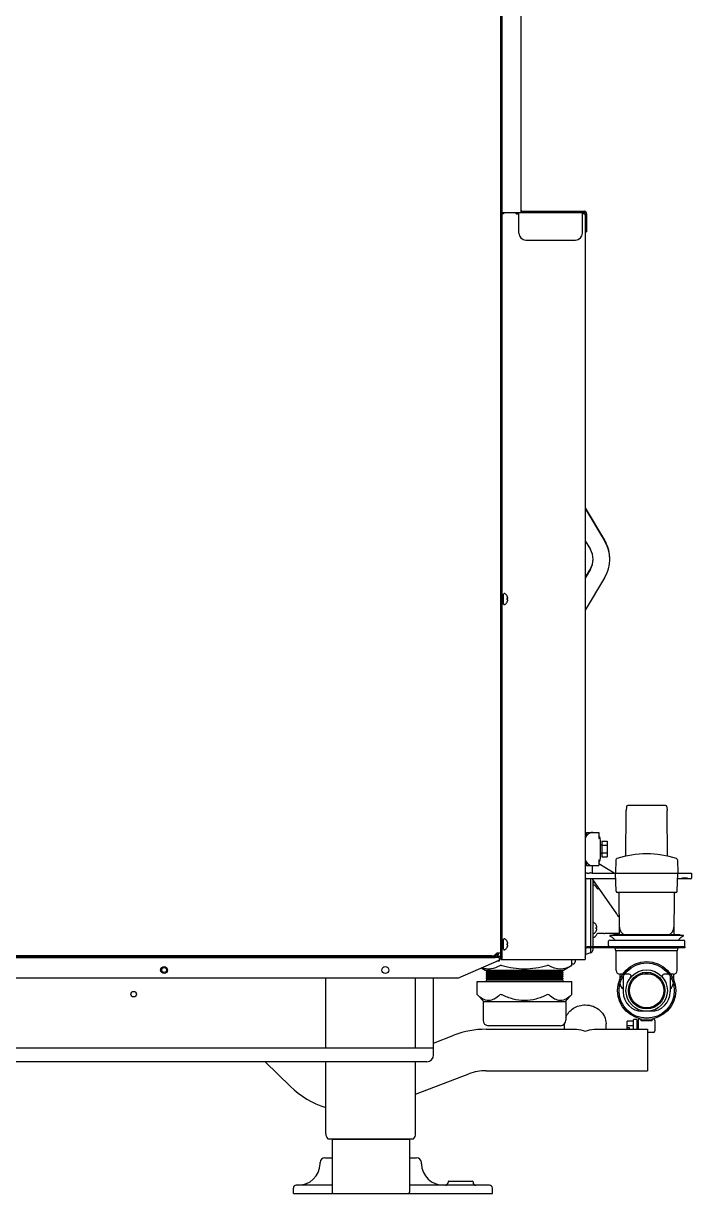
# Model space of a CAD drawing. Header units: millimetres. Extents: x 900 to 7803, y 2935 to 8583.
# Drawn here: x 3243 to 3726, y 4915 to 5762 of the extents above; entities that cross this region are included whole.
import ezdxf

# ---------------------------------------------------------------- set-up
doc = ezdxf.new("R2010")
doc.units = ezdxf.units.MM
doc.header["$LTSCALE"] = 676.148
doc.layers.get('0').update_dxf_attribs({"linetype": 'CONTINUOUS'})
doc.layers.add('ASSI', color=7, linetype='CONTINUOUS')
doc.layers.add('GEOM', color=7, linetype='CONTINUOUS')

msp = doc.modelspace()

# ---------------------------------------------------------------- linework, layer by layer
at = {"linetype": 'Continuous'}
for p, q in [((3588.46, 5088.63), (3588.46, 6739.03)), ((2828.56, 5085.53), (3584.46, 5085.53)), ((3582.26, 5086.63), (2831.76, 5086.63)), ((3588.46, 5088.63), (3585.46, 5088.63))]:
    msp.add_line(p, q, dxfattribs=at)
at = {"color": 7, "linetype": 'Continuous'}
for p, q in [((3592.91, 5347.33), (3592.94, 5347.33)), ((3592.91, 5345.53), (3593.46, 5345.53)), ((3593.46, 5344.53), (3592.91, 5344.53)), ((3592.94, 5342.73), (3592.91, 5342.73)), ((3593.46, 5345.6), (3593.47, 5345.62)), ((3593.46, 5344.46), (3593.46, 5344.53)), ((3650.46, 5176.03), (3659.46, 5176.03)), ((3650.46, 5176.03), (3650.46, 5173.69)), ((3659.46, 5176.03), (3659.46, 5171.76)), ((3659.46, 5171.76), (3660.27, 5171.98)), ((3660.46, 5157.53), (3660.46, 5170.53)), ((3661.46, 5169.68), (3665.46, 5169.68)), ((3661.46, 5169.68), (3661.46, 5158.38)), ((3665.46, 5169.68), (3665.46, 5158.38)), ((3661.46, 5166.86), (3665.46, 5166.86)), ((3661.46, 5161.21), (3665.46, 5161.21)), ((3650.46, 5152.03), (3650.46, 5154.37)), ((3650.46, 5152.03), (3659.46, 5152.03)), ((3659.46, 5156.3), (3660.27, 5156.08)), ((3659.46, 5156.3), (3659.46, 5152.03)), ((3661.46, 5158.38), (3665.46, 5158.38)), ((3657.41, 5109.08), (3657.44, 5109.08)), ((3657.41, 5107.28), (3657.96, 5107.28)), ((3657.96, 5106.28), (3657.41, 5106.28)), ((3657.44, 5104.48), (3657.41, 5104.48)), ((3657.96, 5107.71), (3657.96, 5107.78)), ((3657.96, 5105.85), (3657.97, 5105.87)), ((3592.91, 5097.33), (3592.94, 5097.33)), ((3592.91, 5095.53), (3593.46, 5095.53)), ((3593.46, 5094.53), (3592.91, 5094.53)), ((3592.94, 5092.73), (3592.91, 5092.73)), ((3593.46, 5095.6), (3593.47, 5095.62)), ((3593.46, 5094.46), (3593.46, 5094.53)), ((2828.56, 5086.53), (3584.46, 5086.53)), ((3539.81, 5014.93), (3539.81, 5070.53)), ((3684.46, 5039.5), (3679.96, 5039.5)), ((3679.96, 5033.53), (3679.96, 5039.5)), ((3684.46, 5036.03), (3679.96, 5036.03)), ((3679.96, 5034.91), (3681.36, 5034.91)), ((3679.96, 5033.69), (3681.36, 5033.69)), ((3681.36, 5034.91), (3681.36, 5033.69)), ((3684.46, 5033.53), (3684.46, 5040.28)), ((3686.71, 5040.53), (3684.71, 5040.53)), ((3686.96, 5040.28), (3686.96, 5033.53)), ((3687.96, 5039.03), (3686.96, 5039.03)), ((3687.96, 5033.53), (3687.96, 5040.53)), ((3689.96, 5040.78), (3688.21, 5040.78)), ((3689.96, 5039.53), (3689.96, 5040.92)), ((3697.96, 5039.53), (3689.96, 5039.53)), ((3697.96, 5039.53), (3697.96, 5040.92)), ((3698.96, 5040.78), (3697.96, 5040.78)), ((3699.96, 5039.78), (3699.96, 5032.28)), ((3698.96, 5031.28), (3694.56, 5031.28)), ((3539.81, 5019.93), (2824.81, 5019.93)), ((3534.81, 5009.93), (2899.81, 5009.93))]:
    msp.add_line(p, q, dxfattribs=at)
for centre, radius in [((3344.81, 5076.43), 1.75), ((3693.96, 5061.53), 21), ((3693.96, 5061.53), 20), ((3322.81, 5058.95), 2)]:
    msp.add_circle(centre, radius, dxfattribs=at)
for centre, radius, start, end in [((3588.85, 5344.84), 4.75, 28.9687, 31.53408), ((3588.86, 5344.85), 4.75, 28.00738, 28.96837), ((3588.86, 5344.85), 4.75, 26.68125, 28.00741), ((3588.86, 5344.85), 4.74, 25.54022, 26.6812), ((3588.87, 5344.85), 4.74, 24.57218, 25.5402), ((3588.87, 5344.85), 4.73, 23.31747, 24.5722), ((3589.15, 5345.03), 3.79, 5.07778, 7.59878), ((3589.15, 5345.03), 3.79, 352.40122, 354.92222), ((3588.85, 5345.22), 4.75, 328.46592, 331.0313), ((3589.16, 5345.03), 3.78, 2.54273, 5.07721), ((3589.16, 5345.03), 3.78, 354.92279, 357.45727), ((3589.17, 5345.03), 3.77, 0.00038, 2.5421), ((3589.17, 5345.03), 3.77, 357.4579, 359.99962), ((3588.86, 5345.22), 4.75, 331.03163, 331.99262), ((3588.86, 5345.21), 4.75, 331.99259, 333.31875), ((3588.86, 5345.21), 4.74, 333.3188, 334.45978), ((3588.87, 5345.21), 4.74, 334.45979, 335.42782), ((3588.87, 5345.21), 4.73, 335.4278, 336.68253), ((3588.88, 5344.86), 4.73, 22.54738, 23.31738), ((3588.88, 5345.21), 4.73, 336.68262, 337.45262), ((3588.88, 5344.86), 4.72, 21.00254, 22.54756), ((3588.88, 5345.2), 4.72, 337.45244, 338.99746), ((3588.89, 5344.86), 4.72, 20.5181, 21.00226), ((3588.89, 5345.2), 4.72, 338.99774, 339.4819), ((3588.9, 5344.87), 4.7, 18.46559, 20.51874), ((3588.9, 5345.2), 4.7, 339.48126, 341.53441), ((3588.92, 5344.87), 4.68, 17.37727, 18.46505), ((3588.92, 5345.19), 4.68, 341.53495, 342.62273), ((3588.93, 5344.88), 4.67, 16.39488, 17.37721), ((3588.93, 5345.19), 4.67, 342.62279, 343.60512), ((3588.96, 5344.88), 4.64, 14.31758, 16.39637), ((3588.96, 5345.18), 4.64, 343.60363, 345.68242), ((3591.47, 5345.78), 2.01, 5.14015, 7.27441), ((3591.49, 5345.78), 1.98, 4.28564, 5.13722), ((3591.47, 5345.79), 2.01, 352.72591, 354.7415), ((3591.49, 5344.28), 1.98, 4.60089, 5.25577), ((3591.49, 5344.28), 1.98, 354.86273, 355.7144), ((3591.47, 5344.29), 2.01, 352.72561, 354.85983), ((3591.5, 5345.78), 1.97, 3.02327, 4.28605), ((3591.51, 5345.78), 1.96, 1.9964, 3.02281), ((3591.52, 5345.78), 1.95, 0.92609, 1.9964), ((3591.52, 5345.78), 1.95, 358.84585, 0.92584), ((3591.52, 5345.78), 1.96, 357.62334, 358.84551), ((3591.51, 5345.78), 1.96, 356.78408, 357.62353), ((3591.5, 5345.78), 1.97, 355.39839, 356.78335), ((3591.5, 5344.28), 1.97, 3.21662, 4.60163), ((3591.51, 5344.28), 1.96, 2.37651, 3.21588), ((3591.52, 5344.28), 1.95, 1.15443, 2.37672), ((3591.52, 5344.28), 1.95, 359.07408, 1.15408), ((3591.52, 5344.28), 1.95, 358.00368, 359.07383), ((3591.51, 5344.28), 1.96, 356.97713, 358.00368), ((3591.5, 5344.28), 1.97, 355.71401, 356.97666), ((3654.96, 5170.53), 5.5, 90, 180), ((3654.96, 5170.53), 5.5, 0, 35.0968), ((3654.96, 5157.53), 5.5, 180, 270), ((3654.96, 5157.53), 5.5, 324.9032, 360), ((3653.34, 5143.73), 4.8, 300.30118, 307.75787), ((3653.34, 5106.58), 4.8, 31.37271, 59.69882), ((3653.34, 5106.98), 4.8, 300.30118, 328.62729), ((3653.35, 5106.59), 4.75, 28.9687, 31.53408), ((3653.65, 5106.78), 3.79, 2.54888, 7.59936), ((3653.65, 5106.78), 3.79, 352.40064, 357.45099), ((3653.35, 5106.97), 4.75, 328.46592, 331.0313), ((3653.66, 5106.78), 3.77, 357.45593, 2.54394), ((3653.36, 5106.6), 4.75, 28.00738, 28.96837), ((3653.36, 5106.97), 4.75, 331.03163, 331.99262), ((3653.36, 5106.6), 4.75, 26.68125, 28.00741), ((3653.36, 5106.96), 4.75, 331.99259, 333.31875), ((3653.36, 5106.6), 4.74, 25.54022, 26.6812), ((3653.36, 5106.96), 4.74, 333.3188, 334.45978), ((3653.37, 5106.6), 4.74, 24.57218, 25.5402), ((3653.37, 5106.96), 4.74, 334.45979, 335.42782), ((3653.37, 5106.6), 4.73, 23.31747, 24.5722), ((3653.37, 5106.96), 4.73, 335.4278, 336.68253), ((3653.38, 5106.61), 4.73, 22.54738, 23.31738), ((3653.38, 5106.96), 4.73, 336.68262, 337.45262), ((3653.38, 5106.61), 4.72, 21.00254, 22.54756), ((3653.38, 5106.95), 4.72, 337.45244, 338.99746), ((3653.39, 5106.61), 4.72, 20.5181, 21.00226), ((3653.39, 5106.95), 4.72, 338.99774, 339.4819), ((3653.4, 5106.62), 4.7, 18.46559, 20.51874), ((3653.4, 5106.95), 4.7, 339.48126, 341.53441), ((3653.42, 5106.62), 4.68, 17.37727, 18.46505), ((3653.42, 5106.94), 4.68, 341.53495, 342.62273), ((3653.43, 5106.63), 4.67, 16.39488, 17.37721), ((3653.43, 5106.94), 4.67, 342.62279, 343.60512), ((3653.46, 5106.63), 4.64, 14.31758, 16.39637), ((3653.46, 5106.93), 4.64, 343.60363, 345.68242), ((3655.99, 5107.53), 1.98, 4.60089, 5.25577), ((3655.99, 5107.53), 1.98, 354.86273, 355.7144), ((3655.97, 5107.54), 2.01, 352.72561, 354.85983), ((3655.97, 5106.03), 2.01, 5.14015, 7.27441), ((3655.99, 5106.03), 1.98, 4.28564, 5.13722), ((3655.97, 5106.04), 2.01, 352.72591, 354.7415), ((3656, 5107.53), 1.97, 3.21662, 4.60163), ((3656.01, 5107.53), 1.96, 2.37651, 3.21588), ((3656.02, 5107.53), 1.95, 1.15443, 2.37672), ((3656.02, 5107.53), 1.95, 359.07408, 1.15408), ((3656.02, 5107.53), 1.95, 358.00368, 359.07383), ((3656.01, 5107.53), 1.96, 356.97713, 358.00368), ((3656, 5107.53), 1.97, 355.71401, 356.97666), ((3656, 5106.03), 1.97, 3.02327, 4.28605), ((3656.01, 5106.03), 1.96, 1.9964, 3.02281), ((3656.02, 5106.03), 1.95, 0.92609, 1.9964), ((3656.02, 5106.03), 1.95, 358.84585, 0.92584), ((3656.02, 5106.03), 1.96, 357.62334, 358.84551), ((3656.01, 5106.03), 1.96, 356.78408, 357.62353), ((3656, 5106.03), 1.97, 355.39839, 356.78335), ((3588.85, 5094.84), 4.75, 28.9687, 31.53408), ((3589.15, 5095.03), 3.79, 5.07778, 7.59878), ((3589.15, 5095.03), 3.79, 352.40122, 354.92222), ((3588.85, 5095.22), 4.75, 328.46592, 331.0313), ((3589.16, 5095.03), 3.78, 2.54273, 5.07721), ((3589.16, 5095.03), 3.78, 354.92279, 357.45727), ((3589.17, 5095.03), 3.77, 357.4579, 2.5421), ((3588.86, 5094.85), 4.75, 28.00738, 28.96837), ((3588.86, 5095.22), 4.75, 331.03163, 331.99262), ((3588.86, 5094.85), 4.75, 26.68125, 28.00741), ((3588.86, 5095.21), 4.75, 331.99259, 333.31875), ((3588.86, 5094.85), 4.74, 25.54022, 26.6812), ((3588.86, 5095.21), 4.74, 333.3188, 334.45978), ((3588.87, 5094.85), 4.74, 24.57218, 25.5402), ((3588.87, 5095.21), 4.74, 334.45979, 335.42782), ((3588.87, 5094.85), 4.73, 23.31747, 24.5722), ((3588.87, 5095.21), 4.73, 335.4278, 336.68253), ((3588.88, 5094.86), 4.73, 22.54738, 23.31738), ((3588.88, 5095.21), 4.73, 336.68262, 337.45262), ((3588.88, 5094.86), 4.72, 21.00254, 22.54756), ((3588.88, 5095.2), 4.72, 337.45244, 338.99746), ((3588.89, 5094.86), 4.72, 20.5181, 21.00226), ((3588.89, 5095.2), 4.72, 338.99774, 339.4819), ((3588.9, 5094.87), 4.7, 18.46559, 20.51874), ((3588.9, 5095.2), 4.7, 339.48126, 341.53441), ((3588.92, 5094.87), 4.68, 17.37727, 18.46505), ((3588.92, 5095.19), 4.68, 341.53495, 342.62273), ((3588.93, 5094.88), 4.67, 16.39488, 17.37721), ((3588.93, 5095.19), 4.67, 342.62279, 343.60512), ((3588.96, 5094.88), 4.64, 14.31758, 16.39637), ((3588.96, 5095.18), 4.64, 343.60363, 345.68242), ((3591.47, 5095.78), 2.01, 5.14015, 7.27441), ((3591.49, 5095.78), 1.98, 4.28564, 5.13722), ((3591.47, 5095.79), 2.01, 352.72591, 354.7415), ((3591.49, 5094.28), 1.98, 4.60089, 5.25577), ((3591.49, 5094.28), 1.98, 354.86273, 355.7144), ((3591.47, 5094.29), 2.01, 352.72561, 354.85983), ((3591.5, 5095.78), 1.97, 3.02327, 4.28605), ((3591.51, 5095.78), 1.96, 1.9964, 3.02281), ((3591.52, 5095.78), 1.95, 0.92609, 1.9964), ((3591.52, 5095.78), 1.95, 358.84585, 0.92584), ((3591.52, 5095.78), 1.96, 357.62334, 358.84551), ((3591.51, 5095.78), 1.96, 356.78408, 357.62353), ((3591.5, 5095.78), 1.97, 355.39839, 356.78335), ((3591.5, 5094.28), 1.97, 3.21662, 4.60163), ((3591.51, 5094.28), 1.96, 2.37651, 3.21588), ((3591.52, 5094.28), 1.95, 1.15443, 2.37672), ((3591.52, 5094.28), 1.95, 359.07408, 1.15408), ((3591.52, 5094.28), 1.95, 358.00368, 359.07383), ((3591.51, 5094.28), 1.96, 356.97713, 358.00368), ((3591.5, 5094.28), 1.97, 355.71401, 356.97666), ((3684.71, 5040.28), 0.25, 90, 180), ((3686.71, 5040.28), 0.25, 0, 90), ((3688.21, 5040.53), 0.25, 90, 180), ((3698.96, 5039.78), 1, 0, 90), ((3698.96, 5032.28), 1, 270, 360), ((3534.81, 5014.93), 5, 270, 360)]:
    msp.add_arc(centre, radius, start, end, dxfattribs=at)
at = {"linetype": 'Continuous'}
msp.add_open_spline([(3582.26, 5086.63), (3582.83, 5086.63), (3584.07, 5087.22), (3584.95, 5088.13), (3585.46, 5088.63)], degree=3, knots=[0, 0, 0, 0, 0.443814, 1, 1, 1, 1], dxfattribs=at)
at = {"layer": 'ASSI', "color": 7, "linetype": 'Continuous'}
for p, q in [((3590.46, 5341.43), (3590.46, 5348.63)), ((3591.06, 5349.03), (3590.86, 5349.03)), ((3589.86, 5346.63), (3589.55, 5346.63)), ((3589.86, 5343.43), (3589.55, 5343.43)), ((3591.06, 5341.03), (3590.86, 5341.03)), ((3660.46, 5167.03), (3661.46, 5167.03)), ((3660.46, 5161.03), (3661.46, 5161.03)), ((3655.56, 5139.53), (3655.36, 5139.53)), ((3655.56, 5110.78), (3655.36, 5110.78)), ((3655.56, 5102.78), (3655.36, 5102.78)), ((3717.96, 5101.83), (3669.96, 5101.83)), ((3589.86, 5096.63), (3589.55, 5096.63)), ((3589.86, 5093.43), (3589.55, 5093.43)), ((3590.46, 5091.43), (3590.46, 5098.63)), ((3591.06, 5099.03), (3590.86, 5099.03)), ((3444.81, 5086.53), (3444.81, 5086.63)), ((3457.81, 5086.53), (3457.81, 5086.63)), ((3530.81, 5086.53), (3530.81, 5086.63)), ((3543.81, 5086.53), (3543.81, 5086.63)), ((3591.06, 5091.03), (3590.86, 5091.03)), ((3671.96, 5076.03), (3671.96, 5090.28)), ((3715.96, 5076.03), (3715.96, 5090.28)), ((3642.21, 5084.03), (3642.21, 5082.28)), ((3461.81, 5019.93), (3461.81, 5070.53)), ((3526.81, 5019.93), (3526.81, 5070.53)), ((3577.81, 5073.63), (3577.81, 5073.13)), ((3577.81, 5072.13), (3577.81, 5071.63)), ((3577.81, 5070.63), (3577.81, 5070.13)), ((3577.81, 5069.13), (3577.81, 5068.03)), ((3633.31, 5075.13), (3633.31, 5074.63)), ((3633.31, 5073.63), (3633.31, 5073.13)), ((3633.31, 5072.13), (3633.31, 5071.63)), ((3633.31, 5070.63), (3633.31, 5070.13)), ((3633.31, 5069.13), (3633.31, 5068.03)), ((3676.96, 5072.03), (3676.96, 5060.53)), ((3710.96, 5072.03), (3710.96, 5060.53)), ((3634.56, 5033.53), (3634.56, 5037.55)), ((3664.56, 5033.53), (3664.56, 5037.55)), ((3461.81, 4957.82), (3461.81, 5009.93)), ((3526.81, 4957.82), (3526.81, 5009.93)), ((3463.28, 4954.29), (3525.35, 4954.29)), ((3466.31, 4954.03), (3522.31, 4954.03)), ((3466.31, 4954.03), (3466.31, 4915.53)), ((3522.31, 4954.03), (3522.31, 4915.53))]:
    msp.add_line(p, q, dxfattribs=at)
at = {"layer": 'ASSI', "linetype": 'Continuous'}
for p, q in [((3653.38, 5142.53), (3653.38, 5093.53)), ((3654.96, 5141.82), (3654.96, 5093.53)), ((3653.38, 5088.94), (3649.96, 5087.64)), ((3653.38, 5092.53), (3653.38, 5088.94)), ((3654.96, 5092.53), (3654.96, 5090.73))]:
    msp.add_line(p, q, dxfattribs=at)
for centre in [(3344.81, 5076.43), (3504.81, 5076.43)]:
    msp.add_circle(centre, 2.5, dxfattribs=at)
at = {"layer": 'ASSI', "color": 7, "linetype": 'Continuous'}
for centre, radius, start, end in [((3590.86, 5348.63), 0.4, 90, 180), ((3591.06, 5348.63), 0.4, 59.69882, 90), ((3588.84, 5344.83), 4.8, 31.45793, 59.69882), ((3590.86, 5341.43), 0.4, 180, 270), ((3591.06, 5341.43), 0.4, 270, 300.30118), ((3588.84, 5345.23), 4.8, 300.30118, 328.54207), ((3655.36, 5139.93), 0.4, 180, 270), ((3653.96, 5134.03), 4.25, 23.95008, 76.3373), ((3655.56, 5139.93), 0.4, 270, 300.30118), ((3653.34, 5143.73), 4.8, 300.30118, 307.74497), ((3655.36, 5110.38), 0.4, 90, 180), ((3655.56, 5110.38), 0.4, 59.69882, 90), ((3653.34, 5106.58), 4.8, 31.37271, 59.69882), ((3655.36, 5103.18), 0.4, 180, 270), ((3653.96, 5104.03), 4.25, 283.6627, 336.04992), ((3655.56, 5103.18), 0.4, 270, 300.30118), ((3653.34, 5106.98), 4.8, 300.30118, 328.62729), ((3662.96, 5104.83), 2.05, 270, 298.1947), ((3669.96, 5100.74), 1.09, 90, 133.60282), ((3717.96, 5100.74), 1.09, 46.39718, 90), ((3590.86, 5098.63), 0.4, 90, 180), ((3591.06, 5098.63), 0.4, 59.69882, 90), ((3588.84, 5094.83), 4.8, 31.45793, 59.69882), ((3588.84, 5095.23), 4.8, 300.30118, 328.54207), ((3590.86, 5091.43), 0.4, 180, 270), ((3591.06, 5091.43), 0.4, 270, 300.30118), ((3466.81, 4957.82), 5, 180, 225), ((3521.81, 4957.82), 5, 315, 360)]:
    msp.add_arc(centre, radius, start, end, dxfattribs=at)
at = {"layer": 'ASSI', "linetype": 'Continuous'}
msp.add_arc((3653.16, 5090.73), 1.8, 276.99433, 360, dxfattribs=at)
at = {"layer": 'ASSI', "color": 7, "linetype": 'Continuous'}
for points, knots in [([(3635.49, 5042.25), (3636.55, 5044.87), (3640.65, 5049.56), (3646.59, 5051.14), (3649.56, 5051.14)], [0, 0, 0, 0, 0.487185, 1, 1, 1, 1]), ([(3649.56, 5051.14), (3653.34, 5051.14), (3661, 5048.57), (3664.56, 5041.07), (3664.56, 5037.55)], [0, 0, 0, 0, 0.517348, 1, 1, 1, 1])]:
    msp.add_open_spline(points, degree=3, knots=knots, dxfattribs=at)
for points in [[(3643.2, 5033.53), (3645.37, 5033.53), (3647.56, 5032.97), (3649.56, 5032.13)], [(3649.56, 5032.13), (3651.56, 5032.96), (3653.75, 5033.53), (3655.91, 5033.53)]]:
    msp.add_open_spline(points, degree=3, dxfattribs=at)
at = {"layer": 'GEOM', "linetype": 'Continuous'}
for p, q in [((3589.46, 5084.03), (3589.46, 6735.85)), ((3602.96, 6735.65), (3602.96, 5625.03)), ((3589.46, 5625.03), (3647.46, 5625.03)), ((3590.46, 5624.03), (3589.59, 5624.03)), ((3590.46, 5625.03), (3590.46, 5624.03)), ((3599.46, 5624.03), (3599.46, 5625.03)), ((3599.46, 5624.03), (3601.46, 5624.03)), ((3601.46, 5610.03), (3601.46, 5625.03)), ((3603.96, 5626.03), (3649.46, 5626.03)), ((3647.46, 5610.03), (3647.46, 5625.03)), ((3649.46, 5624.03), (3647.46, 5624.03)), ((3649.46, 5624.03), (3649.46, 5084.03)), ((3650.46, 5624.03), (3650.46, 5611.03)), ((3606.46, 5605.03), (3642.46, 5605.03)), ((3649.96, 5093.67), (3649.96, 5142.94)), ((3553.56, 5086.63), (3553.56, 5086.53)), ((3587.31, 5085.53), (3584.46, 5085.53)), ((3586.19, 5086.53), (3588.46, 5086.53)), ((3586.46, 5088.63), (3586.46, 5087.53)), ((3587.31, 5085.53), (3587.31, 5083.53)), ((3649.96, 5087.64), (3649.96, 5092.6)), ((3721.46, 5092.53), (3650.46, 5092.53)), ((3557.41, 5070.53), (3587.31, 5083.53)), ((3589.46, 5084.03), (3649.46, 5084.03)), ((3557.41, 5070.53), (2857.21, 5070.53))]:
    msp.add_line(p, q, dxfattribs=at)
at = {"layer": 'GEOM', "color": 7, "linetype": 'Continuous'}
for p, q in [((3588.46, 5625.03), (3589.46, 5625.03)), ((3589.46, 5624.03), (3588.46, 5624.03)), ((3605, 5626.03), (3605, 5625.03)), ((3649.46, 5625.03), (3648.17, 5625.03)), ((3649.46, 5626.03), (3649.46, 5625.03)), ((3649.46, 5611.03), (3650.46, 5611.03)), ((3649.46, 5411.11), (3663.53, 5387.66)), ((3649.46, 5410.61), (3663.53, 5387.16)), ((3649.46, 5387.29), (3653.24, 5380.98)), ((3653.24, 5367.08), (3649.46, 5360.78)), ((3653.24, 5366.58), (3649.46, 5360.28)), ((3663.53, 5360.4), (3649.46, 5336.95)), ((3589.86, 5346.63), (3589.55, 5346.63)), ((3589.86, 5343.43), (3589.55, 5343.43)), ((3679.38, 5194.61), (3679.16, 5191.86)), ((3707.54, 5195.53), (3680.38, 5195.53)), ((3708.54, 5194.61), (3708.77, 5191.86)), ((3678.95, 5159.32), (3679.09, 5190.29)), ((3679.09, 5190.29), (3679.16, 5191.86)), ((3708.84, 5190.29), (3708.77, 5191.86)), ((3708.97, 5159.32), (3708.84, 5190.29)), ((3654.46, 5152.03), (3654.46, 5147.03)), ((3670.34, 5146.61), (3659.46, 5153.41)), ((3671.63, 5156.17), (3671.46, 5146.53)), ((3716.29, 5156.17), (3716.46, 5146.53)), ((3650.96, 5146.53), (3652.36, 5146.53)), ((3654.56, 5146.53), (3726.46, 5146.53)), ((3671.92, 5133.5), (3671.46, 5146.53)), ((3716.01, 5133.5), (3716.46, 5146.53)), ((3726.46, 5146.53), (3726.46, 5143.03)), ((3671.08, 5142.53), (3650.96, 5142.53)), ((3672.31, 5117.04), (3654.91, 5141.89)), ((3659.54, 5135.28), (3658.58, 5135.28)), ((3725.96, 5142.53), (3717.27, 5142.53)), ((3723.46, 5143.03), (3719.34, 5143.03)), ((3672.89, 5132.53), (3672.9, 5132.53)), ((3672.9, 5132.53), (3672.92, 5132.53)), ((3715.01, 5132.53), (3672.92, 5132.53)), ((3674.31, 5101.83), (3674.05, 5131.54)), ((3713.87, 5131.54), (3713.61, 5101.83)), ((3715, 5132.53), (3715.03, 5132.53)), ((3715.03, 5132.53), (3715.03, 5132.53)), ((3715.03, 5132.53), (3715.03, 5132.53)), ((3662.96, 5102.78), (3658.58, 5102.78)), ((3663.93, 5103.03), (3673.92, 5103.03)), ((3720.39, 5101.53), (3667.53, 5101.53)), ((3678.19, 5101.9), (3678.3, 5101.83)), ((3709.62, 5101.83), (3709.73, 5101.9)), ((3589.86, 5096.63), (3589.55, 5096.63)), ((3589.86, 5093.43), (3589.55, 5093.43)), ((3650.46, 5093.53), (3721.46, 5093.53)), ((3666.46, 5094.28), (3666.46, 5097.28)), ((3667.21, 5098.03), (3720.71, 5098.03)), ((3721.46, 5094.28), (3721.46, 5097.28)), ((3721.46, 5093.53), (3721.46, 5092.53)), ((3357.46, 5086.63), (3357.46, 5086.53)), ((3361.66, 5086.63), (3361.66, 5086.53)), ((3569.46, 5086.53), (3569.46, 5086.63)), ((3585.36, 5088.53), (3585.46, 5088.53)), ((3585.46, 5088.63), (3585.46, 5087.53)), ((3588.46, 5084.03), (3588.46, 5088.63)), ((3671.21, 5092.53), (3671.21, 5092.28)), ((3716.71, 5092.28), (3671.21, 5092.28)), ((3671.71, 5090.28), (3671.21, 5092.28)), ((3716.21, 5090.28), (3671.71, 5090.28)), ((3716.21, 5090.28), (3716.71, 5092.28)), ((3716.71, 5092.53), (3716.71, 5092.28)), ((3577.23, 5076.13), (3574.27, 5077.86)), ((3633.89, 5076.13), (3577.23, 5076.13)), ((3577.81, 5076.13), (3578.68, 5075.63)), ((3587.31, 5082.86), (3585.01, 5082.53)), ((3587.31, 5083.53), (3587.31, 5082.86)), ((3588.46, 5084.03), (3589.46, 5084.03)), ((3633.31, 5076.13), (3632.44, 5075.63)), ((3639.89, 5079.63), (3633.89, 5076.13)), ((3639.62, 5079.48), (3639.89, 5079.63)), ((3639.89, 5079.63), (3639.89, 5084.03)), ((3640.71, 5080.78), (3639.89, 5080.78)), ((3571.23, 5068.03), (3639.89, 5068.03)), ((3571.23, 5058.63), (3571.23, 5068.03)), ((3578.68, 5075.63), (3577.81, 5075.13)), ((3633.31, 5075.13), (3577.81, 5075.13)), ((3577.81, 5075.13), (3577.81, 5074.63)), ((3633.31, 5074.63), (3577.81, 5074.63)), ((3577.81, 5074.63), (3578.68, 5074.13)), ((3578.68, 5074.13), (3577.81, 5073.63)), ((3633.31, 5073.63), (3577.81, 5073.63)), ((3577.81, 5073.63), (3577.81, 5073.13)), ((3633.31, 5073.13), (3577.81, 5073.13)), ((3577.81, 5073.13), (3578.68, 5072.63)), ((3578.68, 5072.63), (3577.81, 5072.13)), ((3633.31, 5072.13), (3577.81, 5072.13)), ((3577.81, 5072.13), (3577.81, 5071.63)), ((3633.31, 5071.63), (3577.81, 5071.63)), ((3577.81, 5071.63), (3578.68, 5071.13)), ((3578.68, 5071.13), (3577.81, 5070.63)), ((3633.31, 5070.63), (3577.81, 5070.63)), ((3577.81, 5070.63), (3577.81, 5070.13)), ((3633.31, 5070.13), (3577.81, 5070.13)), ((3577.81, 5070.13), (3578.68, 5069.63)), ((3578.68, 5069.63), (3577.81, 5069.13)), ((3633.31, 5069.13), (3577.81, 5069.13)), ((3577.81, 5069.13), (3577.81, 5068.03)), ((3578.68, 5075.63), (3632.44, 5075.63)), ((3578.68, 5074.13), (3632.44, 5074.13)), ((3578.68, 5072.63), (3632.44, 5072.63)), ((3578.68, 5071.13), (3632.44, 5071.13)), ((3578.68, 5069.63), (3632.44, 5069.63)), ((3632.44, 5075.63), (3633.31, 5075.13)), ((3633.31, 5074.63), (3632.44, 5074.13)), ((3632.44, 5074.13), (3633.31, 5073.63)), ((3633.31, 5073.13), (3632.44, 5072.63)), ((3632.44, 5072.63), (3633.31, 5072.13)), ((3633.31, 5071.63), (3632.44, 5071.13)), ((3632.44, 5071.13), (3633.31, 5070.63)), ((3633.31, 5070.13), (3632.44, 5069.63)), ((3632.44, 5069.63), (3633.31, 5069.13)), ((3633.31, 5075.13), (3633.31, 5074.63)), ((3633.31, 5073.63), (3633.31, 5073.13)), ((3633.31, 5072.13), (3633.31, 5071.63)), ((3633.31, 5070.63), (3633.31, 5070.13)), ((3633.31, 5069.13), (3633.31, 5068.03)), ((3639.89, 5058.63), (3639.89, 5068.03)), ((3676.73, 5073.53), (3674.46, 5073.53)), ((3674.56, 5073.53), (3674.59, 5069.57)), ((3681.23, 5073.53), (3678, 5073.53)), ((3697.36, 5073.53), (3690.56, 5073.53)), ((3709.92, 5073.53), (3706.69, 5073.53)), ((3713.46, 5073.53), (3711.19, 5073.53)), ((3713.36, 5073.53), (3713.33, 5069.57)), ((3571.23, 5058.63), (3571.5, 5058.38)), ((3571.49, 5058.37), (3576.23, 5053.63)), ((3575.56, 5053.63), (3635.56, 5053.63)), ((3575.56, 5053.63), (3575.56, 5040.13)), ((3639.89, 5058.63), (3634.89, 5053.63)), ((3635.56, 5053.63), (3635.56, 5040.13)), ((3639.62, 5058.38), (3639.89, 5058.63)), ((3696.96, 5046.53), (3690.96, 5046.53)), ((3577.83, 5033.53), (3643.24, 5033.53)), ((3631.56, 5036.13), (3579.56, 5036.13)), ((3655.88, 5033.53), (3694.56, 5033.53)), ((3694.56, 5033.53), (3694.56, 5003.53)), ((3539.81, 5023.56), (3554.53, 5029.21)), ((3417.98, 5009.93), (3436.15, 4992.19)), ((3526.81, 4986.44), (3565.29, 5001.21)), ((3577.83, 5003.53), (3694.56, 5003.53)), ((3461.19, 4940.53), (3466.31, 4940.53)), ((3522.31, 4940.53), (3527.43, 4940.53)), ((3457.65, 4935.97), (3457.69, 4937.15)), ((3530.97, 4935.97), (3530.93, 4937.15)), ((3550.81, 4923.53), (3567.81, 4923.53)), ((3438.31, 4914.53), (3438.31, 4918.53)), ((3466.31, 4920.53), (3440.31, 4920.53)), ((3580.31, 4920.53), (3522.31, 4920.53)), ((3550.31, 4923.03), (3550.31, 4922.53)), ((3568.31, 4923.03), (3568.31, 4922.53)), ((3582.31, 4914.53), (3582.31, 4918.53)), ((3438.31, 4914.53), (3582.31, 4914.53))]:
    msp.add_line(p, q, dxfattribs=at)
for points in [[(3678.95, 5159.3), (3678.94, 5159.21), (3678.87, 5159.03), (3678.74, 5158.89), (3678.56, 5158.82)], [(3709.36, 5158.82), (3709.19, 5158.89), (3709.05, 5159.03), (3708.98, 5159.21), (3708.97, 5159.3)]]:
    msp.add_lwpolyline(points, dxfattribs=at)
for radius in [15, 13.25, 12.5]:
    msp.add_circle((3693.96, 5061.53), radius, dxfattribs=at)
at = {"layer": 'GEOM', "linetype": 'Continuous'}
for centre, radius, start, end in [((3603.96, 5627.03), 1, 180, 270), ((3647.46, 5623.03), 2, 30.457, 90), ((3648.46, 5624.03), 2, 0, 67.18455), ((3647.46, 5623.03), 2, 0, 11.46283), ((3606.46, 5610.03), 5, 180, 270), ((3642.46, 5610.03), 5, 270, 360), ((3650.46, 5094.53), 2, 240, 270), ((3584.46, 5087.53), 2, 270, 360), ((3647.46, 5086.03), 2, 352.07568, 360)]:
    msp.add_arc(centre, radius, start, end, dxfattribs=at)
at = {"layer": 'GEOM', "color": 7, "linetype": 'Continuous'}
for centre, radius, start, end in [((3602.46, 5626.03), 2, 213.48312, 239.543), ((3603.96, 5627.03), 2, 240, 270), ((3648.46, 5624.03), 1, 0, 67.18455), ((3641.24, 5373.78), 14, 329.03624, 30.96376), ((3641.24, 5374.28), 26, 3.32046, 30.96376), ((3641.24, 5373.78), 26, 329.03624, 30.96376), ((3641.24, 5374.28), 14, 329.03624, 358.97131), ((3589.86, 5347.23), 0.6, 270, 360), ((3589.86, 5342.83), 0.6, 0, 90), ((3680.38, 5194.53), 1, 89.99998, 175.23639), ((3707.54, 5194.53), 1, 4.76361, 90.00002), ((3693.96, 5090.53), 70, 71.99148, 108.00853), ((3672.63, 5156.15), 1, 108.00862, 179.00035), ((3715.29, 5156.15), 1, 1.0042, 71.99286), ((3650.96, 5144.03), 1.5, 180, 270), ((3654.96, 5147.03), 0.5, 180, 247.3209), ((3670.6, 5147.03), 0.5, 237.99572, 254.4679), ((3653.68, 5141.03), 1.5, 34.99211, 87.25703), ((3658.58, 5136.08), 0.8, 203.95008, 270), ((3671.08, 5141.03), 1.5, 69.59402, 89.99616), ((3717.27, 5139.53), 3, 90, 108.65616), ((3725.96, 5143.03), 0.5, 270, 360), ((3672.92, 5133.53), 1, 182.00272, 270.00009), ((3673.05, 5131.53), 1, 0.5, 90), ((3714.87, 5131.53), 1, 90, 179.5), ((3715.01, 5133.53), 1, 270, 358.00016), ((3658.58, 5101.98), 0.8, 90, 156.04992), ((3667.53, 5101.28), 0.25, 90, 246.37069), ((3672.81, 5102.03), 1.5, 0.50001, 41.89043), ((3680.26, 5107.53), 6, 180.5, 252.80924), ((3707.66, 5107.53), 6, 287.19076, 359.5), ((3720.39, 5101.28), 0.25, 293.62931, 90), ((3589.86, 5097.23), 0.6, 270, 360), ((3589.86, 5092.83), 0.6, 0, 90), ((3667.21, 5097.28), 0.75, 90, 180), ((3667.21, 5094.28), 0.75, 180, 270), ((3664.22, 5093.72), 8, 36.14362, 66.37069), ((3671.49, 5099.03), 1, 216.14362, 270), ((3716.43, 5099.03), 1, 270, 323.85638), ((3723.7, 5093.72), 8, 113.62931, 143.85638), ((3720.71, 5097.28), 0.75, 0, 90), ((3720.71, 5094.28), 0.75, 270, 360), ((3583.46, 5088.53), 2, 270, 360), ((3584.46, 5087.53), 1, 270, 360), ((3650.26, 5089.88), 0.8, 180, 247.65427), ((3640.71, 5082.28), 1.5, 270, 360), ((3674.46, 5076.03), 2.5, 180, 270), ((3713.46, 5076.03), 2.5, 270, 360), ((3675.46, 5072.03), 1.5, 47.06362, 90), ((3681.23, 5072.03), 1.5, 320.4788, 90), ((3706.69, 5072.03), 1.5, 90.00278, 219.5212), ((3712.46, 5072.03), 1.5, 90, 132.93638), ((3680.61, 5067.53), 6, 186.76432, 232.15592), ((3690.96, 5060.53), 14, 180, 270), ((3696.96, 5060.53), 14, 270, 360), ((3707.31, 5067.53), 6, 307.84408, 353.23567), ((3577.83, 4968.53), 65, 90, 110.99872), ((3579.56, 5040.13), 4, 180, 270), ((3631.56, 5040.13), 4, 270, 360), ((3481.56, 5038.7), 35, 235.43869, 235.64831), ((3577.83, 4968.53), 35, 90, 110.99872), ((3481.56, 5038.7), 65, 225.68206, 252.22948), ((3461.19, 4937.03), 3.5, 90, 178), ((3527.43, 4937.03), 3.5, 2, 90), ((3441.66, 4936.53), 16, 270, 358), ((3546.96, 4936.53), 16, 182, 270), ((3550.81, 4923.03), 0.5, 90, 180), ((3567.81, 4923.03), 0.5, 0, 90), ((3440.31, 4918.53), 2, 90, 180), ((3467.31, 4915.53), 1, 180, 270), ((3521.31, 4915.53), 1, 270, 360), ((3548.31, 4922.53), 2, 270, 360), ((3570.31, 4922.53), 2, 180, 270), ((3580.31, 4918.53), 2, 0, 90)]:
    msp.add_arc(centre, radius, start, end, dxfattribs=at)
for points, knots in [([(3650.96, 5146.53), (3650.77, 5146.53), (3650.43, 5146.54), (3649.92, 5146.5), (3649.7, 5146.58), (3649.46, 5146.5), (3649.46, 5146.54)], [0, 0, 0, 0, 0.38287, 0.707303, 0.923944, 1, 1, 1, 1]), ([(3654.56, 5146.53), (3654.18, 5146.53), (3653.46, 5147.12), (3652.74, 5146.53), (3652.36, 5146.53)], [0, 0, 0, 0, 0.500548, 1, 1, 1, 1]), ([(3587.66, 5079.48), (3585.67, 5078.38), (3582.43, 5077.07), (3577.89, 5077.07), (3575.72, 5077.64), (3574.67, 5078.02)], [0, 0, 0, 0, 0.507731, 0.751125, 1, 1, 1, 1]), ([(3589.39, 5079.48), (3589.07, 5079.57), (3588.49, 5079.67), (3587.88, 5079.6), (3587.66, 5079.48)], [0, 0, 0, 0, 0.575112, 1, 1, 1, 1]), ([(3621.73, 5079.48), (3616.48, 5078.03), (3605.56, 5076.18), (3594.64, 5078.03), (3589.39, 5079.48)], [0, 0, 0, 0, 0.5, 1, 1, 1, 1]), ([(3623.46, 5079.48), (3623.24, 5079.6), (3622.63, 5079.67), (3622.05, 5079.57), (3621.73, 5079.48)], [0, 0, 0, 0, 0.424888, 1, 1, 1, 1]), ([(3639.62, 5079.48), (3637.17, 5078.12), (3631.54, 5076.09), (3625.92, 5078.12), (3623.46, 5079.48)], [0, 0, 0, 0, 0.5, 1, 1, 1, 1]), ([(3623.46, 5058.38), (3623.37, 5058.46), (3622.83, 5058.77), (3622.16, 5058.58), (3621.73, 5058.38)], [0, 0, 0, 0, 0.200226, 1, 1, 1, 1]), ([(3587.66, 5058.38), (3586.47, 5057.25), (3584.08, 5055.27), (3579.58, 5053.84), (3575.08, 5055.27), (3572.69, 5057.25), (3571.5, 5058.38)], [0, 0, 0, 0, 0.266527, 0.5, 0.733473, 1, 1, 1, 1]), ([(3589.39, 5058.38), (3589.23, 5058.45), (3588.7, 5058.67), (3587.96, 5058.66), (3587.66, 5058.38)], [0, 0, 0, 0, 0.30192, 1, 1, 1, 1]), ([(3621.73, 5058.38), (3619.2, 5057.18), (3613.96, 5055.12), (3605.56, 5053.89), (3597.16, 5055.12), (3591.92, 5057.18), (3589.39, 5058.38)], [0, 0, 0, 0, 0.250168, 0.5, 0.749832, 1, 1, 1, 1]), ([(3639.62, 5058.38), (3638.44, 5057.25), (3636.05, 5055.27), (3631.54, 5053.84), (3627.04, 5055.27), (3624.65, 5057.25), (3623.46, 5058.38)], [0, 0, 0, 0, 0.266527, 0.5, 0.733473, 1, 1, 1, 1])]:
    msp.add_open_spline(points, degree=3, knots=knots, dxfattribs=at)
for points in [[(3652.36, 5146.53), (3652.76, 5146.53), (3653.14, 5146.78), (3653.46, 5147.01)], [(3674.02, 5114.59), (3673.45, 5115.4), (3672.88, 5116.22), (3672.31, 5117.04)], [(3674.02, 5114.59), (3674.13, 5114.44), (3674.23, 5114.21), (3674.14, 5114.06)]]:
    msp.add_open_spline(points, degree=3, dxfattribs=at)

doc.saveas('drawing.dxf')
